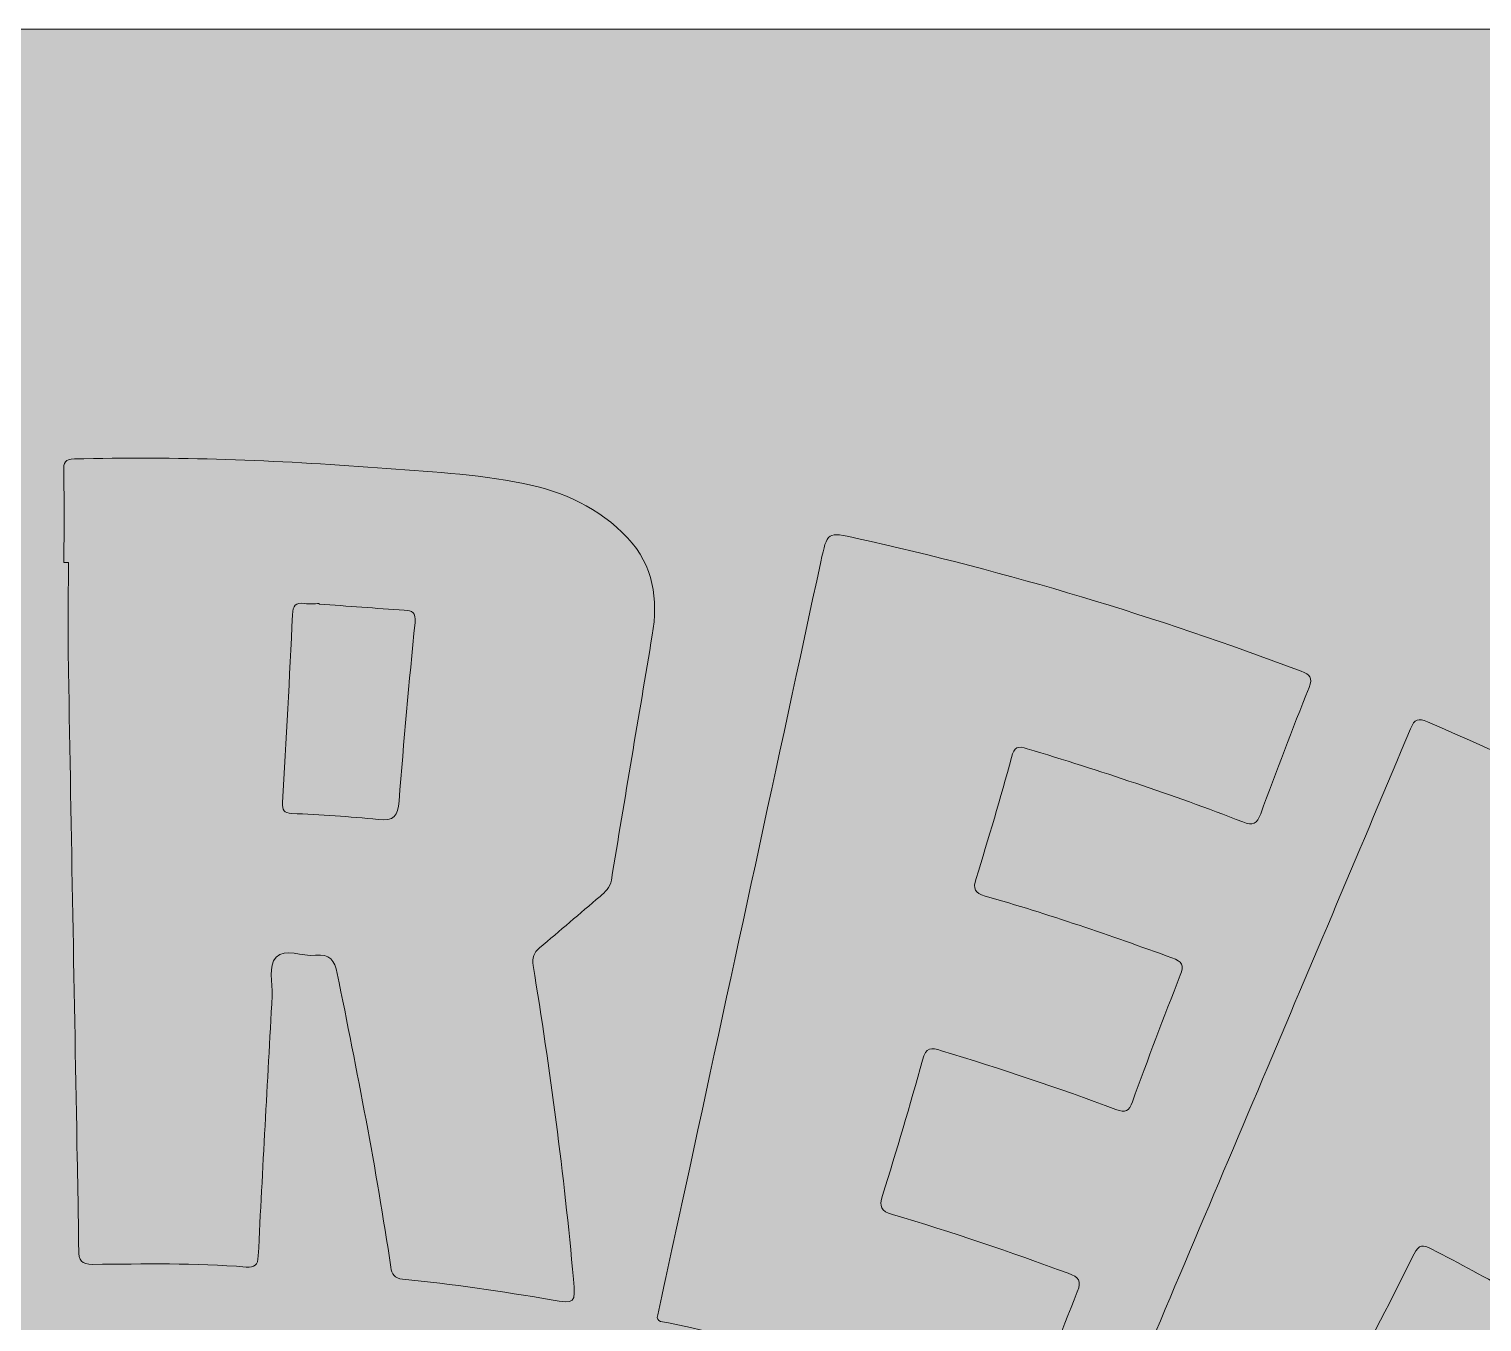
# Model space of a CAD drawing. Extents: x 543 to 1394, y -1479 to -585.
# Drawn here: x 954.1 to 1174.1, y -781 to -585.2 of the extents above; entities that cross this region are included whole.
import ezdxf

# ---------------------------------------------------------------- set-up
doc = ezdxf.new("R2010")
doc.units = 0
doc.header["$MEASUREMENT"] = 0
doc.layers.add('katman 1', color=7, linetype='Continuous')

# ---------------------------------------------------------------- blocks, each defined once
blk = doc.blocks.new('block 2')
at = {"layer": 'katman 1', "true_color": 0xffffff}
h = blk.add_hatch(color=7, dxfattribs=at)
h.dxf.hatch_style = 2
edge = h.paths.add_edge_path()
edge.add_spline(control_points=[(544.43, -585.23), (827.38, -585.23), (1110.32, -585.23), (1393.26, -585.23), (1393.92, -585.95), (1393.95, -586.85), (1393.98, -587.74), (1394.01, -588.79), (1393.99, -589.83), (1393.99, -590.87), (1393.99, -884.8), (1393.99, -1178.74), (1393.99, -1472.67), (1393.99, -1474.01), (1394.04, -1475.35), (1393.92, -1476.69), (1393.81, -1477.91), (1393.3, -1478.64), (1391.94, -1478.49), (1391.42, -1478.44), (1390.89, -1478.49), (1390.37, -1478.49), (1109.32, -1478.49), (828.26, -1478.49), (547.2, -1478.49), (543.84, -1478.49), (543.75, -1478.4), (543.71, -1475.01), (543.7, -1474.34), (543.7, -1473.67), (543.7, -1473), (543.7, -1178.84), (543.7, -884.68), (543.72, -590.52), (543.72, -588.75), (543.26, -586.87), (544.43, -585.23)], knot_values=[0, 0, 0, 0, 1, 1, 1, 2, 2, 2, 3, 3, 3, 4, 4, 4, 5, 5, 5, 6, 6, 6, 7, 7, 7, 8, 8, 8, 9, 9, 9, 10, 10, 10, 11, 11, 11, 12, 12, 12, 12], degree=3, periodic=1)
at = {"layer": 'katman 1', "true_color": 0x00db4b}
h = blk.add_hatch(color=102, dxfattribs=at)
h.dxf.hatch_style = 2
edge = h.paths.add_edge_path()
edge.add_spline(control_points=[(959.4, -666), (959.4, -661.39), (959.47, -656.78), (959.36, -652.18), (959.33, -650.84), (959.53, -650.36), (960.98, -650.33), (976.29, -649.95), (991.58, -650.49), (1006.85, -651.69), (1014.26, -652.27), (1021.71, -652.55), (1028.99, -654.04), (1034.96, -655.26), (1040.43, -657.72), (1044.72, -662.28), (1048.69, -666.51), (1049.38, -671.56), (1048.47, -677.01), (1046.4, -689.38), (1044.31, -701.73), (1042.28, -714.1), (1042.08, -715.28), (1041.36, -715.9), (1040.56, -716.58), (1037.51, -719.18), (1034.47, -721.79), (1031.4, -724.38), (1030.54, -725.11), (1030.24, -725.82), (1030.44, -727.06), (1032.98, -742.82), (1035.13, -758.64), (1036.53, -774.54), (1036.86, -778.26), (1036.86, -778.29), (1033.16, -777.66), (1025.69, -776.4), (1018.2, -775.29), (1010.67, -774.55), (1009.43, -774.43), (1009.04, -773.81), (1008.88, -772.72), (1006.69, -757.81), (1003.78, -743.04), (1000.78, -728.28), (1000.37, -726.27), (999.64, -725.25), (997.47, -725.49), (995.45, -725.71), (992.88, -724.39), (991.51, -725.8), (990.25, -727.08), (991.04, -729.64), (990.93, -731.63), (990.21, -744.76), (989.47, -757.89), (988.82, -771.03), (988.75, -772.46), (988.27, -772.81), (986.97, -772.71), (979.25, -772.08), (971.51, -772.24), (963.78, -772.31), (962.03, -772.32), (961.64, -771.66), (961.63, -770.14), (961.6, -765.53), (961.5, -760.92), (961.41, -756.31), (960.97, -731.7), (960.5, -707.1), (960.09, -682.49), (960, -677), (960.07, -671.5), (960.07, -666), (959.85, -666), (959.63, -666), (959.4, -666)], knot_values=[0, 0, 0, 0, 1, 1, 1, 2, 2, 2, 3, 3, 3, 4, 4, 4, 5, 5, 5, 6, 6, 6, 7, 7, 7, 8, 8, 8, 9, 9, 9, 10, 10, 10, 11, 11, 11, 12, 12, 12, 13, 13, 13, 14, 14, 14, 15, 15, 15, 16, 16, 16, 17, 17, 17, 18, 18, 18, 19, 19, 19, 20, 20, 20, 21, 21, 21, 22, 22, 22, 23, 23, 23, 24, 24, 24, 25, 25, 25, 26, 26, 26, 26], degree=3, periodic=1)
h = blk.add_hatch(color=102, dxfattribs=at)
h.dxf.hatch_style = 2
edge = h.paths.add_edge_path()
edge.add_spline(control_points=[(1049.31, -779.95), (1050.97, -772.3), (1052.56, -764.98), (1054.14, -757.66), (1060.76, -727.07), (1067.39, -696.49), (1073.99, -665.9), (1074.97, -661.36), (1074.9, -661.35), (1079.48, -662.36), (1102.38, -667.43), (1124.76, -674.21), (1146.7, -682.47), (1148.07, -682.98), (1148.5, -683.44), (1147.9, -684.95), (1145.37, -691.29), (1142.94, -697.67), (1140.58, -704.06), (1140.02, -705.59), (1139.42, -705.92), (1137.86, -705.31), (1127.16, -701.13), (1116.24, -697.56), (1105.25, -694.21), (1103.83, -693.77), (1103.29, -693.92), (1102.86, -695.53), (1101.2, -701.68), (1099.38, -707.79), (1097.49, -713.88), (1097, -715.44), (1097.24, -716.07), (1098.86, -716.53), (1108.42, -719.25), (1117.8, -722.5), (1127.14, -725.88), (1128.72, -726.45), (1129, -726.99), (1128.4, -728.53), (1125.91, -734.88), (1123.49, -741.26), (1121.16, -747.67), (1120.63, -749.13), (1120.17, -749.41), (1118.64, -748.83), (1109.96, -745.57), (1101.15, -742.67), (1092.28, -739.95), (1090.67, -739.45), (1089.9, -739.39), (1089.37, -741.37), (1087.51, -748.24), (1085.45, -755.06), (1083.34, -761.86), (1082.81, -763.57), (1083.03, -764.24), (1084.86, -764.77), (1093.84, -767.38), (1102.68, -770.43), (1111.45, -773.66), (1113.05, -774.24), (1113.51, -774.75), (1112.82, -776.47), (1110.26, -782.79), (1107.83, -789.17), (1105.45, -795.56), (1104.96, -796.89), (1104.51, -797.22), (1103.1, -796.68), (1086.09, -790.24), (1068.71, -785.02), (1050.93, -781.14), (1050.22, -780.98), (1048.9, -781.14), (1049.31, -779.95)], knot_values=[0, 0, 0, 0, 1, 1, 1, 2, 2, 2, 3, 3, 3, 4, 4, 4, 5, 5, 5, 6, 6, 6, 7, 7, 7, 8, 8, 8, 9, 9, 9, 10, 10, 10, 11, 11, 11, 12, 12, 12, 13, 13, 13, 14, 14, 14, 15, 15, 15, 16, 16, 16, 17, 17, 17, 18, 18, 18, 19, 19, 19, 20, 20, 20, 21, 21, 21, 22, 22, 22, 23, 23, 23, 24, 24, 24, 25, 25, 25, 25], degree=3, periodic=1)
at = {"layer": 'katman 1', "true_color": 0xffffff}
h = blk.add_hatch(color=7, dxfattribs=at)
h.dxf.hatch_style = 2
edge = h.paths.add_edge_path()
edge.add_spline(control_points=[(998.05, -672.31), (1002.35, -672.62), (1006.64, -672.95), (1010.93, -673.24), (1012.16, -673.32), (1012.71, -673.56), (1012.56, -675.1), (1011.65, -684.1), (1010.83, -693.12), (1010.14, -702.14), (1009.96, -704.37), (1009.34, -705.21), (1006.98, -704.94), (1002.63, -704.46), (998.25, -704.25), (993.88, -704.01), (992.68, -703.95), (992.45, -703.53), (992.51, -702.38), (993.06, -692.9), (993.56, -683.41), (994, -673.92), (994.06, -672.56), (994.47, -672.04), (995.83, -672.23), (996.56, -672.32), (997.31, -672.24), (998.05, -672.24), (998.05, -672.26), (998.05, -672.29), (998.05, -672.31)], knot_values=[0, 0, 0, 0, 1, 1, 1, 2, 2, 2, 3, 3, 3, 4, 4, 4, 5, 5, 5, 6, 6, 6, 7, 7, 7, 8, 8, 8, 9, 9, 9, 10, 10, 10, 10], degree=3, periodic=1)
at = {"layer": 'katman 1', "true_color": 0x00db4b}
h = blk.add_hatch(color=102, dxfattribs=at)
h.dxf.hatch_style = 2
edge = h.paths.add_edge_path()
edge.add_spline(control_points=[(1205.67, -764.6), (1205.41, -765.02), (1205.15, -765.47), (1204.88, -765.92), (1201.4, -771.62), (1197.85, -777.29), (1194.46, -783.04), (1193.5, -784.67), (1192.79, -784.96), (1191.09, -783.9), (1183.1, -778.89), (1174.83, -774.35), (1166.47, -769.98), (1165.16, -769.3), (1164.55, -769.26), (1163.81, -770.73), (1160.47, -777.44), (1157.02, -784.09), (1153.54, -790.73), (1152.87, -791.99), (1153.44, -792.33), (1154.4, -792.83), (1163.11, -797.34), (1171.62, -802.18), (1180.02, -807.24), (1181.45, -808.11), (1181.58, -808.75), (1180.7, -810.11), (1177.03, -815.87), (1173.41, -821.67), (1169.87, -827.51), (1169.07, -828.83), (1168.53, -828.98), (1167.19, -828.14), (1151.52, -818.42), (1135.18, -809.98), (1118.2, -802.79), (1116.41, -802.04), (1116.74, -801.26), (1117.27, -800), (1125.15, -781.43), (1133.01, -762.85), (1140.86, -744.28), (1148.34, -726.59), (1155.84, -708.91), (1163.26, -691.19), (1163.89, -689.69), (1164.43, -689.55), (1165.84, -690.15), (1188.53, -699.89), (1210.39, -711.2), (1231.45, -724.09), (1232.94, -725.01), (1233.08, -725.68), (1232.12, -727.16), (1228.65, -732.53), (1225.36, -738), (1221.98, -743.42), (1220.37, -746.02), (1220.36, -746), (1217.84, -744.46), (1208.09, -738.48), (1198.13, -732.86), (1187.97, -727.59), (1186.72, -726.94), (1186.22, -727.01), (1185.56, -728.34), (1182.8, -733.93), (1180.03, -739.53), (1176.99, -744.96), (1175.81, -747.07), (1176.46, -747.76), (1178.27, -748.67), (1187.16, -753.13), (1195.79, -758.09), (1204.29, -763.25), (1204.83, -763.58), (1205.57, -763.73), (1205.67, -764.6)], knot_values=[0, 0, 0, 0, 1, 1, 1, 2, 2, 2, 3, 3, 3, 4, 4, 4, 5, 5, 5, 6, 6, 6, 7, 7, 7, 8, 8, 8, 9, 9, 9, 10, 10, 10, 11, 11, 11, 12, 12, 12, 13, 13, 13, 14, 14, 14, 15, 15, 15, 16, 16, 16, 17, 17, 17, 18, 18, 18, 19, 19, 19, 20, 20, 20, 21, 21, 21, 22, 22, 22, 23, 23, 23, 24, 24, 24, 25, 25, 25, 26, 26, 26, 26], degree=3, periodic=1)
at = {"layer": 'katman 1', "lineweight": 0}
for points, knots in [([(544.43, -585.23), (827.38, -585.23), (1110.32, -585.23), (1393.26, -585.23), (1393.92, -585.95), (1393.95, -586.85), (1393.98, -587.74), (1394.01, -588.79), (1393.99, -589.83), (1393.99, -590.87), (1393.99, -884.8), (1393.99, -1178.74), (1393.99, -1472.67), (1393.99, -1474.01), (1394.04, -1475.35), (1393.92, -1476.69), (1393.81, -1477.91), (1393.3, -1478.64), (1391.94, -1478.49), (1391.42, -1478.44), (1390.89, -1478.49), (1390.37, -1478.49), (1109.32, -1478.49), (828.26, -1478.49), (547.2, -1478.49), (543.84, -1478.49), (543.75, -1478.4), (543.71, -1475.01), (543.7, -1474.34), (543.7, -1473.67), (543.7, -1473), (543.7, -1178.84), (543.7, -884.68), (543.72, -590.52), (543.72, -588.75), (543.26, -586.87), (544.43, -585.23)], [0, 0, 0, 0, 1, 1, 1, 2, 2, 2, 3, 3, 3, 4, 4, 4, 5, 5, 5, 6, 6, 6, 7, 7, 7, 8, 8, 8, 9, 9, 9, 10, 10, 10, 11, 11, 11, 12, 12, 12, 12]), ([(959.4, -666), (959.4, -661.39), (959.47, -656.78), (959.36, -652.18), (959.33, -650.84), (959.53, -650.36), (960.98, -650.33), (976.29, -649.95), (991.58, -650.49), (1006.85, -651.69), (1014.26, -652.27), (1021.71, -652.55), (1028.99, -654.04), (1034.96, -655.26), (1040.43, -657.72), (1044.72, -662.28), (1048.69, -666.51), (1049.38, -671.56), (1048.47, -677.01), (1046.4, -689.38), (1044.31, -701.73), (1042.28, -714.1), (1042.08, -715.28), (1041.36, -715.9), (1040.56, -716.58), (1037.51, -719.18), (1034.47, -721.79), (1031.4, -724.38), (1030.54, -725.11), (1030.24, -725.82), (1030.44, -727.06), (1032.98, -742.82), (1035.13, -758.64), (1036.53, -774.54), (1036.86, -778.26), (1036.86, -778.29), (1033.16, -777.66), (1025.69, -776.4), (1018.2, -775.29), (1010.67, -774.55), (1009.43, -774.43), (1009.04, -773.81), (1008.88, -772.72), (1006.69, -757.81), (1003.78, -743.04), (1000.78, -728.28), (1000.37, -726.27), (999.64, -725.25), (997.47, -725.49), (995.45, -725.71), (992.88, -724.39), (991.51, -725.8), (990.25, -727.08), (991.04, -729.64), (990.93, -731.63), (990.21, -744.76), (989.47, -757.89), (988.82, -771.03), (988.75, -772.46), (988.27, -772.81), (986.97, -772.71), (979.25, -772.08), (971.51, -772.24), (963.78, -772.31), (962.03, -772.32), (961.64, -771.66), (961.63, -770.14), (961.6, -765.53), (961.5, -760.92), (961.41, -756.31), (960.97, -731.7), (960.5, -707.1), (960.09, -682.49), (960, -677), (960.07, -671.5), (960.07, -666), (959.85, -666), (959.63, -666), (959.4, -666)], [0, 0, 0, 0, 1, 1, 1, 2, 2, 2, 3, 3, 3, 4, 4, 4, 5, 5, 5, 6, 6, 6, 7, 7, 7, 8, 8, 8, 9, 9, 9, 10, 10, 10, 11, 11, 11, 12, 12, 12, 13, 13, 13, 14, 14, 14, 15, 15, 15, 16, 16, 16, 17, 17, 17, 18, 18, 18, 19, 19, 19, 20, 20, 20, 21, 21, 21, 22, 22, 22, 23, 23, 23, 24, 24, 24, 25, 25, 25, 26, 26, 26, 26]), ([(1049.31, -779.95), (1050.97, -772.3), (1052.56, -764.98), (1054.14, -757.66), (1060.76, -727.07), (1067.39, -696.49), (1073.99, -665.9), (1074.97, -661.36), (1074.9, -661.35), (1079.48, -662.36), (1102.38, -667.43), (1124.76, -674.21), (1146.7, -682.47), (1148.07, -682.98), (1148.5, -683.44), (1147.9, -684.95), (1145.37, -691.29), (1142.94, -697.67), (1140.58, -704.06), (1140.02, -705.59), (1139.42, -705.92), (1137.86, -705.31), (1127.16, -701.13), (1116.24, -697.56), (1105.25, -694.21), (1103.83, -693.77), (1103.29, -693.92), (1102.86, -695.53), (1101.2, -701.68), (1099.38, -707.79), (1097.49, -713.88), (1097, -715.44), (1097.24, -716.07), (1098.86, -716.53), (1108.42, -719.25), (1117.8, -722.5), (1127.14, -725.88), (1128.72, -726.45), (1129, -726.99), (1128.4, -728.53), (1125.91, -734.88), (1123.49, -741.26), (1121.16, -747.67), (1120.63, -749.13), (1120.17, -749.41), (1118.64, -748.83), (1109.96, -745.57), (1101.15, -742.67), (1092.28, -739.95), (1090.67, -739.45), (1089.9, -739.39), (1089.37, -741.37), (1087.51, -748.24), (1085.45, -755.06), (1083.34, -761.86), (1082.81, -763.57), (1083.03, -764.24), (1084.86, -764.77), (1093.84, -767.38), (1102.68, -770.43), (1111.45, -773.66), (1113.05, -774.24), (1113.51, -774.75), (1112.82, -776.47), (1110.26, -782.79), (1107.83, -789.17), (1105.45, -795.56), (1104.96, -796.89), (1104.51, -797.22), (1103.1, -796.68), (1086.09, -790.24), (1068.71, -785.02), (1050.93, -781.14), (1050.22, -780.98), (1048.9, -781.14), (1049.31, -779.95)], [0, 0, 0, 0, 1, 1, 1, 2, 2, 2, 3, 3, 3, 4, 4, 4, 5, 5, 5, 6, 6, 6, 7, 7, 7, 8, 8, 8, 9, 9, 9, 10, 10, 10, 11, 11, 11, 12, 12, 12, 13, 13, 13, 14, 14, 14, 15, 15, 15, 16, 16, 16, 17, 17, 17, 18, 18, 18, 19, 19, 19, 20, 20, 20, 21, 21, 21, 22, 22, 22, 23, 23, 23, 24, 24, 24, 25, 25, 25, 25]), ([(998.05, -672.31), (1002.35, -672.62), (1006.64, -672.95), (1010.93, -673.24), (1012.16, -673.32), (1012.71, -673.56), (1012.56, -675.1), (1011.65, -684.1), (1010.83, -693.12), (1010.14, -702.14), (1009.96, -704.37), (1009.34, -705.21), (1006.98, -704.94), (1002.63, -704.46), (998.25, -704.25), (993.88, -704.01), (992.68, -703.95), (992.45, -703.53), (992.51, -702.38), (993.06, -692.9), (993.56, -683.41), (994, -673.92), (994.06, -672.56), (994.47, -672.04), (995.83, -672.23), (996.56, -672.32), (997.31, -672.24), (998.05, -672.24), (998.05, -672.26), (998.05, -672.29), (998.05, -672.31)], [0, 0, 0, 0, 1, 1, 1, 2, 2, 2, 3, 3, 3, 4, 4, 4, 5, 5, 5, 6, 6, 6, 7, 7, 7, 8, 8, 8, 9, 9, 9, 10, 10, 10, 10]), ([(1205.67, -764.6), (1205.41, -765.02), (1205.15, -765.47), (1204.88, -765.92), (1201.4, -771.62), (1197.85, -777.29), (1194.46, -783.04), (1193.5, -784.67), (1192.79, -784.96), (1191.09, -783.9), (1183.1, -778.89), (1174.83, -774.35), (1166.47, -769.98), (1165.16, -769.3), (1164.55, -769.26), (1163.81, -770.73), (1160.47, -777.44), (1157.02, -784.09), (1153.54, -790.73), (1152.87, -791.99), (1153.44, -792.33), (1154.4, -792.83), (1163.11, -797.34), (1171.62, -802.18), (1180.02, -807.24), (1181.45, -808.11), (1181.58, -808.75), (1180.7, -810.11), (1177.03, -815.87), (1173.41, -821.67), (1169.87, -827.51), (1169.07, -828.83), (1168.53, -828.98), (1167.19, -828.14), (1151.52, -818.42), (1135.18, -809.98), (1118.2, -802.79), (1116.41, -802.04), (1116.74, -801.26), (1117.27, -800), (1125.15, -781.43), (1133.01, -762.85), (1140.86, -744.28), (1148.34, -726.59), (1155.84, -708.91), (1163.26, -691.19), (1163.89, -689.69), (1164.43, -689.55), (1165.84, -690.15), (1188.53, -699.89), (1210.39, -711.2), (1231.45, -724.09), (1232.94, -725.01), (1233.08, -725.68), (1232.12, -727.16), (1228.65, -732.53), (1225.36, -738), (1221.98, -743.42), (1220.37, -746.02), (1220.36, -746), (1217.84, -744.46), (1208.09, -738.48), (1198.13, -732.86), (1187.97, -727.59), (1186.72, -726.94), (1186.22, -727.01), (1185.56, -728.34), (1182.8, -733.93), (1180.03, -739.53), (1176.99, -744.96), (1175.81, -747.07), (1176.46, -747.76), (1178.27, -748.67), (1187.16, -753.13), (1195.79, -758.09), (1204.29, -763.25), (1204.83, -763.58), (1205.57, -763.73), (1205.67, -764.6)], [0, 0, 0, 0, 1, 1, 1, 2, 2, 2, 3, 3, 3, 4, 4, 4, 5, 5, 5, 6, 6, 6, 7, 7, 7, 8, 8, 8, 9, 9, 9, 10, 10, 10, 11, 11, 11, 12, 12, 12, 13, 13, 13, 14, 14, 14, 15, 15, 15, 16, 16, 16, 17, 17, 17, 18, 18, 18, 19, 19, 19, 20, 20, 20, 21, 21, 21, 22, 22, 22, 23, 23, 23, 24, 24, 24, 25, 25, 25, 26, 26, 26, 26])]:
    blk.add_open_spline(points, degree=3, knots=knots, dxfattribs=at)

msp = doc.modelspace()

# ---------------------------------------------------------------- block references
at = {"layer": 'katman 1'}
msp.add_blockref('block 2', (0, 0), dxfattribs=at)

doc.saveas('drawing.dxf')
